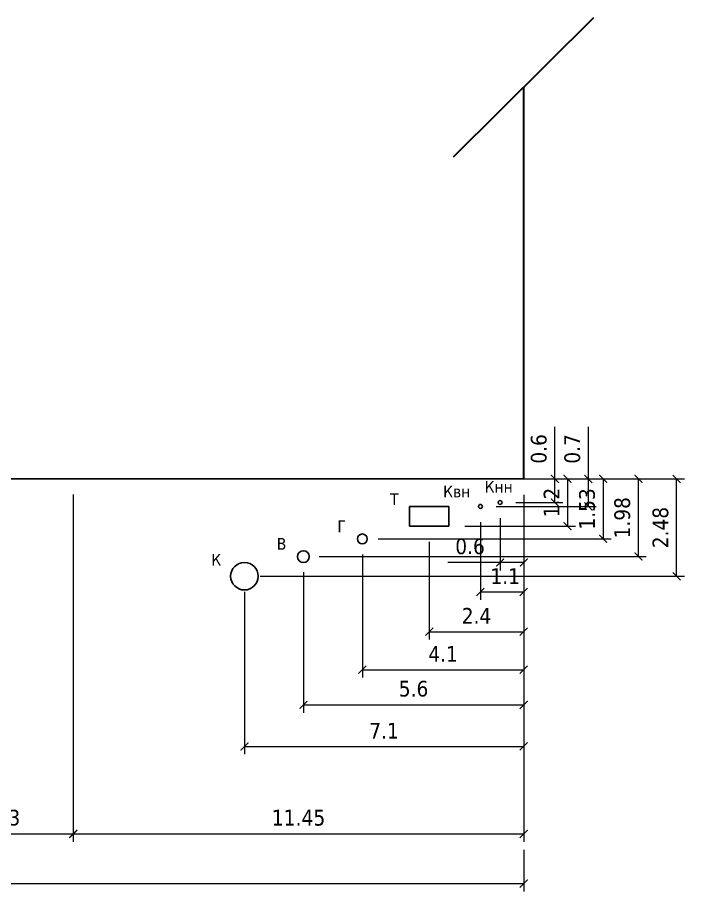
# Model space of a CAD drawing. Header units: millimetres. Extents: x -492806 to 8131902, y -181351 to 2373952.
# Drawn here: x -279264 to -262307, y -181342 to -159111 of the extents above; entities that cross this region are included whole.
import ezdxf

# ---------------------------------------------------------------- set-up
doc = ezdxf.new("R2010")
doc.units = ezdxf.units.MM
doc.header["$LTSCALE"] = 50
doc.layers.add('dorogi', color=7, linetype='Continuous', lineweight=30)
doc.layers.add('text', color=5, linetype='Continuous', lineweight=15)
doc.styles.get("Standard").update_dxf_attribs({"font": 'tahoma.ttf'})
doc.dimstyles.new('S-25$0', dxfattribs={"dimscale": 0, "dimtxt": 2, "dimasz": 1, "dimexe": 1, "dimexo": 2, "dimgap": 1, "dimtad": 3, "dimlfac": 0.001, "dimzin": 9, "dimdsep": 46, "dimtxsty": 'Standard', "dimblk": 'ARCHTICK', "dimcen": 2, "dimclrd": 256, "dimclre": 256, "dimclrt": 256, "dimadec": 0, "dimazin": 2, "dimtfac": 1, "dimtmove": 0, "dimatfit": 3, "dimldrblk": 'DOTSMALL', "dimfxl": 1, "dimlwd": -1, "dimlwe": -1, "dimarcsym": 0})

# ---------------------------------------------------------------- blocks, each defined once
blk = doc.blocks.new('_ArchTick')
at = {"color": 0, "linetype": 'ByBlock', "const_width": 0.15}
blk.add_lwpolyline([(-0.5, -0.5), (0.5, 0.5)], dxfattribs=at)
blk = doc.blocks.new('*D180')
at = {"layer": 'Defpoints', "color": 0, "transparency": 16777216}
for p in [(-277845, -170848), (-280845, -179875), (-277845, -179875)]:
    blk.add_point(p, dxfattribs=at)
at = {"layer": 'text', "transparency": 16777216}
for p, q in [((-277845, -171248), (-277845, -180075)), ((-280845, -179475), (-280845, -179675)), ((-280845, -179875), (-277845, -179875))]:
    blk.add_line(p, q, dxfattribs=at)
at = {"layer": 'text', "transparency": 16777216, "xscale": 200.0000016058756, "yscale": 200.0000016058756, "zscale": 200.0000016058756, "rotation": 180}
blk.add_blockref('_ArchTick', (-280845, -179875), dxfattribs=at)
at = {"layer": 'text', "transparency": 16777216, "xscale": 200.0000016058756, "yscale": 200.0000016058756, "zscale": 200.0000016058756}
blk.add_blockref('_ArchTick', (-277845, -179875), dxfattribs=at)
at = {"layer": 'text', "transparency": 16777216, "insert": (-279345, -179467), "char_height": 400, "attachment_point": 5}
blk.add_mtext('3', dxfattribs=at)
blk = doc.blocks.new('_DotSmall')
at = {"color": 0, "linetype": 'ByBlock', "const_width": 0.5}
blk.add_lwpolyline([(-0.0625, 0, 1), (0.0625, 0, 1)], format="xyb", close=True, dxfattribs=at)
blk = doc.blocks.new('*D191')
at = {"layer": 'Defpoints', "color": 0, "transparency": 16777216}
for p in [(-273495, -173323), (-266395, -173323), (-266395, -177652)]:
    blk.add_point(p, dxfattribs=at)
at = {"layer": 'text', "transparency": 16777216}
for p, q in [((-273495, -173723), (-273495, -177852)), ((-266395, -173723), (-266395, -177852)), ((-273495, -177652), (-266395, -177652))]:
    blk.add_line(p, q, dxfattribs=at)
at = {"layer": 'text', "transparency": 16777216, "xscale": 200.0000016058756, "yscale": 200.0000016058756, "zscale": 200.0000016058756, "rotation": 180}
blk.add_blockref('_ArchTick', (-273495, -177652), dxfattribs=at)
at = {"layer": 'text', "transparency": 16777216, "xscale": 200.0000016058756, "yscale": 200.0000016058756, "zscale": 200.0000016058756}
blk.add_blockref('_ArchTick', (-266395, -177652), dxfattribs=at)
at = {"layer": 'text', "transparency": 16777216, "insert": (-269945, -177252), "char_height": 400, "attachment_point": 5}
blk.add_mtext('7.1', dxfattribs=at)
blk = doc.blocks.new('*D192')
at = {"layer": 'Defpoints', "color": 0, "transparency": 16777216}
for p in [(-271995, -172823), (-266395, -172823), (-266395, -176594)]:
    blk.add_point(p, dxfattribs=at)
at = {"layer": 'text', "transparency": 16777216}
for p, q in [((-271995, -173223), (-271995, -176794)), ((-266395, -173223), (-266395, -176794)), ((-271995, -176594), (-266395, -176594))]:
    blk.add_line(p, q, dxfattribs=at)
at = {"layer": 'text', "transparency": 16777216, "xscale": 200.0000016058756, "yscale": 200.0000016058756, "zscale": 200.0000016058756, "rotation": 180}
blk.add_blockref('_ArchTick', (-271995, -176594), dxfattribs=at)
at = {"layer": 'text', "transparency": 16777216, "xscale": 200.0000016058756, "yscale": 200.0000016058756, "zscale": 200.0000016058756}
blk.add_blockref('_ArchTick', (-266395, -176594), dxfattribs=at)
at = {"layer": 'text', "transparency": 16777216, "insert": (-269195, -176186), "char_height": 400, "attachment_point": 5}
blk.add_mtext('5.6', dxfattribs=at)
blk = doc.blocks.new('*D193')
at = {"layer": 'Defpoints', "color": 0, "transparency": 16777216}
for p in [(-270495, -172373), (-266395, -172373), (-266395, -175701)]:
    blk.add_point(p, dxfattribs=at)
at = {"layer": 'text', "transparency": 16777216}
for p, q in [((-270495, -172773), (-270495, -175901)), ((-266395, -172773), (-266395, -175901)), ((-270495, -175701), (-266395, -175701))]:
    blk.add_line(p, q, dxfattribs=at)
at = {"layer": 'text', "transparency": 16777216, "xscale": 200.0000016058756, "yscale": 200.0000016058756, "zscale": 200.0000016058756, "rotation": 180}
blk.add_blockref('_ArchTick', (-270495, -175701), dxfattribs=at)
at = {"layer": 'text', "transparency": 16777216, "xscale": 200.0000016058756, "yscale": 200.0000016058756, "zscale": 200.0000016058756}
blk.add_blockref('_ArchTick', (-266395, -175701), dxfattribs=at)
at = {"layer": 'text', "transparency": 16777216, "insert": (-268445, -175300), "char_height": 400, "attachment_point": 5}
blk.add_mtext('4.1', dxfattribs=at)
blk = doc.blocks.new('*D194')
at = {"layer": 'Defpoints', "color": 0, "transparency": 16777216}
for p in [(-268795, -172048), (-266395, -172048), (-266395, -174733)]:
    blk.add_point(p, dxfattribs=at)
at = {"layer": 'text', "transparency": 16777216}
for p, q in [((-268795, -172448), (-268795, -174933)), ((-266395, -172448), (-266395, -174933)), ((-268795, -174733), (-266395, -174733))]:
    blk.add_line(p, q, dxfattribs=at)
at = {"layer": 'text', "transparency": 16777216, "xscale": 200.0000016058756, "yscale": 200.0000016058756, "zscale": 200.0000016058756, "rotation": 180}
blk.add_blockref('_ArchTick', (-268795, -174733), dxfattribs=at)
at = {"layer": 'text', "transparency": 16777216, "xscale": 200.0000016058756, "yscale": 200.0000016058756, "zscale": 200.0000016058756}
blk.add_blockref('_ArchTick', (-266395, -174733), dxfattribs=at)
at = {"layer": 'text', "transparency": 16777216, "insert": (-267595, -174329), "char_height": 400, "attachment_point": 5}
blk.add_mtext('2.4', dxfattribs=at)
blk = doc.blocks.new('*D195')
at = {"layer": 'Defpoints', "color": 0, "transparency": 16777216}
for p in [(-267495, -171548), (-266395, -171548), (-266395, -173723)]:
    blk.add_point(p, dxfattribs=at)
at = {"layer": 'text', "transparency": 16777216}
for p, q in [((-267495, -171948), (-267495, -173923)), ((-266395, -171948), (-266395, -173923)), ((-267495, -173723), (-266395, -173723))]:
    blk.add_line(p, q, dxfattribs=at)
at = {"layer": 'text', "transparency": 16777216, "xscale": 200.0000016058756, "yscale": 200.0000016058756, "zscale": 200.0000016058756, "rotation": 180}
blk.add_blockref('_ArchTick', (-267495, -173723), dxfattribs=at)
at = {"layer": 'text', "transparency": 16777216, "xscale": 200.0000016058756, "yscale": 200.0000016058756, "zscale": 200.0000016058756}
blk.add_blockref('_ArchTick', (-266395, -173723), dxfattribs=at)
at = {"layer": 'text', "transparency": 16777216, "insert": (-266865, -173322), "char_height": 400, "attachment_point": 5}
blk.add_mtext('1.1', dxfattribs=at)
blk = doc.blocks.new('*D187')
at = {"layer": 'Defpoints', "color": 0, "transparency": 16777216}
for p in [(-266395, -171248), (-266995, -171448), (-266995, -172973)]:
    blk.add_point(p, dxfattribs=at)
at = {"layer": 'text', "transparency": 16777216}
for p, q in [((-266395, -171648), (-266395, -173173)), ((-266995, -171848), (-266995, -173173)), ((-266995, -172973), (-268322, -172973)), ((-266395, -172973), (-266995, -172973))]:
    blk.add_line(p, q, dxfattribs=at)
at = {"layer": 'text', "transparency": 16777216, "xscale": 200.0000016058756, "yscale": 200.0000016058756, "zscale": 200.0000016058756, "rotation": 180}
blk.add_blockref('_ArchTick', (-266995, -172973), dxfattribs=at)
at = {"layer": 'text', "transparency": 16777216, "xscale": 200.0000016058756, "yscale": 200.0000016058756, "zscale": 200.0000016058756}
blk.add_blockref('_ArchTick', (-266395, -172973), dxfattribs=at)
at = {"layer": 'text', "transparency": 16777216, "insert": (-267759, -172565), "char_height": 400, "attachment_point": 5}
blk.add_mtext('0.6', dxfattribs=at)
blk = doc.blocks.new('*D188')
at = {"layer": 'Defpoints', "color": 0, "transparency": 16777216}
for p in [(-266995, -170848), (-265602, -170848), (-266995, -171448)]:
    blk.add_point(p, dxfattribs=at)
at = {"layer": 'text', "transparency": 16777216}
for p, q in [((-265602, -170848), (-265602, -169521)), ((-266595, -170848), (-265402, -170848)), ((-265602, -171448), (-265602, -170848)), ((-266595, -171448), (-265402, -171448))]:
    blk.add_line(p, q, dxfattribs=at)
at = {"layer": 'text', "transparency": 16777216, "xscale": 200.0000016058756, "yscale": 200.0000016058756, "zscale": 200.0000016058756}
for p, rotation in [((-265602, -170848), 90), ((-265602, -171448), 270)]:
    blk.add_blockref('_ArchTick', p, dxfattribs=dict(at, rotation=rotation))
at = {"layer": 'text', "transparency": 16777216, "insert": (-266010, -170084), "char_height": 400, "attachment_point": 5, "rotation": 90}
blk.add_mtext('0.6', dxfattribs=at)
blk = doc.blocks.new('*D189')
at = {"layer": 'Defpoints', "color": 0, "transparency": 16777216}
for p in [(-267495, -170848), (-264750, -170848), (-267495, -171548)]:
    blk.add_point(p, dxfattribs=at)
at = {"layer": 'text', "transparency": 16777216}
for p, q in [((-264750, -170848), (-264750, -169523)), ((-267095, -170848), (-264550, -170848)), ((-264750, -171548), (-264750, -170848)), ((-267095, -171548), (-264550, -171548))]:
    blk.add_line(p, q, dxfattribs=at)
at = {"layer": 'text', "transparency": 16777216, "xscale": 200.0000016058756, "yscale": 200.0000016058756, "zscale": 200.0000016058756}
for p, rotation in [((-264750, -170848), 90), ((-264750, -171548), 270)]:
    blk.add_blockref('_ArchTick', p, dxfattribs=dict(at, rotation=rotation))
at = {"layer": 'text', "transparency": 16777216, "insert": (-265158, -170085), "char_height": 400, "attachment_point": 5, "rotation": 90}
blk.add_mtext('0.7', dxfattribs=at)
blk = doc.blocks.new('*D190')
at = {"layer": 'Defpoints', "color": 0, "transparency": 16777216}
for p in [(-269058, -170848), (-268295, -172048), (-265282, -172048)]:
    blk.add_point(p, dxfattribs=at)
at = {"layer": 'text', "transparency": 16777216}
for p, q in [((-268658, -170848), (-265082, -170848)), ((-265282, -170848), (-265282, -172048)), ((-267895, -172048), (-265082, -172048))]:
    blk.add_line(p, q, dxfattribs=at)
at = {"layer": 'text', "transparency": 16777216, "xscale": 200.0000016058756, "yscale": 200.0000016058756, "zscale": 200.0000016058756}
for p, rotation in [((-265282, -170848), 90), ((-265282, -172048), 270)]:
    blk.add_blockref('_ArchTick', p, dxfattribs=dict(at, rotation=rotation))
at = {"layer": 'text', "transparency": 16777216, "insert": (-265687, -171448), "char_height": 400, "attachment_point": 5, "rotation": 90}
blk.add_mtext('1.2', dxfattribs=at)
blk = doc.blocks.new('*D177')
at = {"layer": 'Defpoints', "color": 0, "transparency": 16777216}
for p in [(-270495, -170848), (-270495, -172373), (-264374, -172373)]:
    blk.add_point(p, dxfattribs=at)
at = {"layer": 'text', "transparency": 16777216}
for p, q in [((-270095, -170848), (-264174, -170848)), ((-264374, -170848), (-264374, -172373)), ((-270095, -172373), (-264174, -172373))]:
    blk.add_line(p, q, dxfattribs=at)
at = {"layer": 'text', "transparency": 16777216, "xscale": 200.0000016058756, "yscale": 200.0000016058756, "zscale": 200.0000016058756}
for p, rotation in [((-264374, -170848), 90), ((-264374, -172373), 270)]:
    blk.add_blockref('_ArchTick', p, dxfattribs=dict(at, rotation=rotation))
at = {"layer": 'text', "transparency": 16777216, "insert": (-264782, -171610), "char_height": 400, "attachment_point": 5, "rotation": 90}
blk.add_mtext('1.53', dxfattribs=at)
blk = doc.blocks.new('*D182')
at = {"layer": 'Defpoints', "color": 0, "transparency": 16777216}
for p in [(-266395, -170848), (-263478, -170848), (-271995, -172823)]:
    blk.add_point(p, dxfattribs=at)
at = {"layer": 'text', "transparency": 16777216}
for p, q in [((-265995, -170848), (-263278, -170848)), ((-263478, -172823), (-263478, -170848)), ((-271595, -172823), (-263278, -172823))]:
    blk.add_line(p, q, dxfattribs=at)
at = {"layer": 'text', "transparency": 16777216, "xscale": 200.0000016058756, "yscale": 200.0000016058756, "zscale": 200.0000016058756}
for p, rotation in [((-263478, -170848), 90), ((-263478, -172823), 270)]:
    blk.add_blockref('_ArchTick', p, dxfattribs=dict(at, rotation=rotation))
at = {"layer": 'text', "transparency": 16777216, "insert": (-263887, -171835), "char_height": 400, "attachment_point": 5, "rotation": 90}
blk.add_mtext('1.98', dxfattribs=at)
blk = doc.blocks.new('*D183')
at = {"layer": 'Defpoints', "color": 0, "transparency": 16777216}
for p in [(-273495, -170848), (-262507, -170848), (-273495, -173323)]:
    blk.add_point(p, dxfattribs=at)
at = {"layer": 'text', "transparency": 16777216}
for p, q in [((-273095, -170848), (-262307, -170848)), ((-262507, -173323), (-262507, -170848)), ((-273095, -173323), (-262307, -173323))]:
    blk.add_line(p, q, dxfattribs=at)
at = {"layer": 'text', "transparency": 16777216, "xscale": 200.0000016058756, "yscale": 200.0000016058756, "zscale": 200.0000016058756}
for p, rotation in [((-262507, -170848), 90), ((-262507, -173323), 270)]:
    blk.add_blockref('_ArchTick', p, dxfattribs=dict(at, rotation=rotation))
at = {"layer": 'text', "transparency": 16777216, "insert": (-262916, -172085), "char_height": 400, "attachment_point": 5, "rotation": 90}
blk.add_mtext('2.48', dxfattribs=at)
blk = doc.blocks.new('*D199')
at = {"layer": 'Defpoints', "color": 0, "transparency": 16777216}
for p in [(-266395, -170848), (-277845, -171248), (-266395, -179875)]:
    blk.add_point(p, dxfattribs=at)
at = {"layer": 'text', "transparency": 16777216}
for p, q in [((-266395, -171251), (-266395, -180077)), ((-277845, -171651), (-277845, -180077)), ((-277845, -179875), (-266395, -179875))]:
    blk.add_line(p, q, dxfattribs=at)
at = {"layer": 'text', "transparency": 16777216, "xscale": 201.7474943390642, "yscale": 201.7474943390642, "zscale": 201.7474943390642, "rotation": 180}
blk.add_blockref('_ArchTick', (-277845, -179875), dxfattribs=at)
at = {"layer": 'text', "transparency": 16777216, "xscale": 201.7474943390642, "yscale": 201.7474943390642, "zscale": 201.7474943390642}
blk.add_blockref('_ArchTick', (-266395, -179875), dxfattribs=at)
at = {"layer": 'text', "transparency": 16777216, "insert": (-272120, -179467), "char_height": 403.5, "attachment_point": 5}
blk.add_mtext('11.45', dxfattribs=at)
blk = doc.blocks.new('*D213')
at = {"layer": 'Defpoints', "color": 0, "transparency": 16777216}
for p in [(-326395, -179875), (-266395, -179875), (-266395, -181140)]:
    blk.add_point(p, dxfattribs=at)
at = {"layer": 'text', "transparency": 16777216}
for p, q in [((-326395, -180278), (-326395, -181342)), ((-266395, -180278), (-266395, -181342)), ((-326395, -181140), (-266395, -181140))]:
    blk.add_line(p, q, dxfattribs=at)
at = {"layer": 'text', "transparency": 16777216, "xscale": 201.7474943390642, "yscale": 201.7474943390642, "zscale": 201.7474943390642, "rotation": 180}
blk.add_blockref('_ArchTick', (-326395, -181140), dxfattribs=at)
at = {"layer": 'text', "transparency": 16777216, "xscale": 201.7474943390642, "yscale": 201.7474943390642, "zscale": 201.7474943390642}
blk.add_blockref('_ArchTick', (-266395, -181140), dxfattribs=at)
at = {"layer": 'text', "transparency": 16777216, "insert": (-296395, -180729), "char_height": 403.5, "attachment_point": 5}
blk.add_mtext('60', dxfattribs=at)

msp = doc.modelspace()

# ---------------------------------------------------------------- linework, layer by layer
for p, q in [((-283845.434, -170847.74), (-266395.434, -170847.74)), ((-268295.434, -171547.74), (-269295.434, -171547.74)), ((-269295.434, -171547.74), (-269295.434, -172047.74)), ((-268295.434, -172047.74), (-268295.434, -171547.74)), ((-269295.434, -172047.74), (-268295.434, -172047.74))]:
    msp.add_line(p, q)
for centre, radius in [((-266995.434, -171447.74), 50), ((-267495.434, -171547.74), 50), ((-270495.434, -172372.74), 125), ((-271995.434, -172822.74), 150), ((-273495.434, -173322.74), 350)]:
    msp.add_circle(centre, radius)
at = {"layer": 'dorogi'}
for p, q in [((-268181.657, -162653.437), (-264609.21, -159111.116)), ((-266395.434, -170847.74), (-266395.434, -160882.276))]:
    msp.add_line(p, q, dxfattribs=at)

# ---------------------------------------------------------------- texts
for s, p in [('Кнн', (-267388.154, -171198.296)), ('Квн', (-268443.619, -171319.912)), ('Т', (-269790.575, -171513.927)), ('Г', (-271130.206, -172203.083)), ('В', (-272672.809, -172649.007)), ('К', (-274337.199, -173054.392))]:
    msp.add_text(s, height=300).set_placement(p)

# ---------------------------------------------------------------- dimensions: what is measured, and where the dimension line sits
at = {"layer": 'text'}
for base, p1, p2, picture, middle in [((-264749.577, -170847.74), (-267495.434, -171547.74), (-267495.434, -170847.74), '*D189', (-265157.77, -170085.215)), ((-265601.653, -170847.74), (-266995.434, -171447.74), (-266995.434, -170847.74), '*D188', (-266009.847, -170084.275)), ((-262506.619227782, -170847.739932855), (-273495.433604751, -173322.739932855), (-273495.433604751, -170847.739932855), '*D183', (-262915.75287781, -172085.239932855)), ((-263478.000946153, -170847.739932855), (-271995.433604751, -172822.739932855), (-266395.433604751, -170847.739932855), '*D182', (-263887.134596181, -171835.239932855)), ((-264374.158920308, -172372.739932855), (-270495.433604751, -170847.739932855), (-270495.433604751, -172372.739932855), '*D177', (-264782.486660322, -171610.239932855)), ((-265282.426, -172047.74), (-269058.486, -170847.74), (-268295.434, -172047.74), '*D190', (-265686.59, -171447.74))]:
    dim = msp.add_linear_dim(base=base, p1=p1, p2=p2, angle=90, dimstyle='S-25$0', override={"dimscale": 200.000002}, dxfattribs=at)
    dim.commit()
    dim.dimension.update_dxf_attribs({"geometry": picture, "text_midpoint": middle})
for base, p1, p2, override, picture, middle in [((-277845.434, -179874.996), (-280845.434, -179874.996), (-277845.434, -170847.74), {"dimscale": 200.000002}, '*D180', (-279345.434, -179466.668)), ((-266395.434, -179874.996), (-277845.434, -171247.74), (-266395.434, -170847.74), {"dimscale": 201.747494}, '*D199', (-272120.434, -179466.623)), ((-266995.434, -172973.173), (-266395.434, -171247.74), (-266995.434, -171447.74), {"dimscale": 200.000002}, '*D187', (-267758.899, -172564.98))]:
    dim = msp.add_linear_dim(base=base, p1=p1, p2=p2, dimstyle='S-25$0', override=override, dxfattribs=at)
    dim.commit()
    dim.dimension.update_dxf_attribs({"geometry": picture, "text_midpoint": middle})
dim = msp.add_linear_dim(base=(-266395.434, -173722.74), p1=(-267495.434, -171547.74), p2=(-266395.434, -171547.74), text='1.1', dimstyle='S-25$0', override={"dimscale": 200.000002}, dxfattribs=at)
dim.commit()
dim.dimension.update_dxf_attribs({"geometry": '*D195', "text_midpoint": (-266865.225, -173722.74), "dimtype": 160})
for base, p1, p2, text, override, picture, middle in [((-266395.434, -174733.259), (-268795.434, -172047.74), (-266395.434, -172047.74), '2.4', {"dimscale": 200.000002}, '*D194', (-267595.434, -174329.095)), ((-266395.434, -175700.706), (-270495.434, -172372.74), (-266395.434, -172372.74), '4.1', {"dimscale": 200.000002}, '*D193', (-268445.434, -175300.034)), ((-266395.434, -176594.284), (-271995.434, -172822.74), (-266395.434, -172822.74), '5.6', {"dimscale": 200.000002}, '*D192', (-269195.434, -176186.359)), ((-266395.434, -177652.307), (-273495.434, -173322.74), (-266395.434, -173322.74), '7.1', {"dimscale": 200.000002}, '*D191', (-269945.434, -177251.635)), ((-266395.434, -181140.292), (-326395.434, -179874.996), (-266395.434, -179874.996), '60', {"dimscale": 201.747494}, '*D213', (-296395.434, -180728.532))]:
    dim = msp.add_linear_dim(base=base, p1=p1, p2=p2, text=text, dimstyle='S-25$0', override=override, dxfattribs=at)
    dim.commit()
    dim.dimension.update_dxf_attribs({"geometry": picture, "text_midpoint": middle})

doc.saveas('drawing.dxf')
